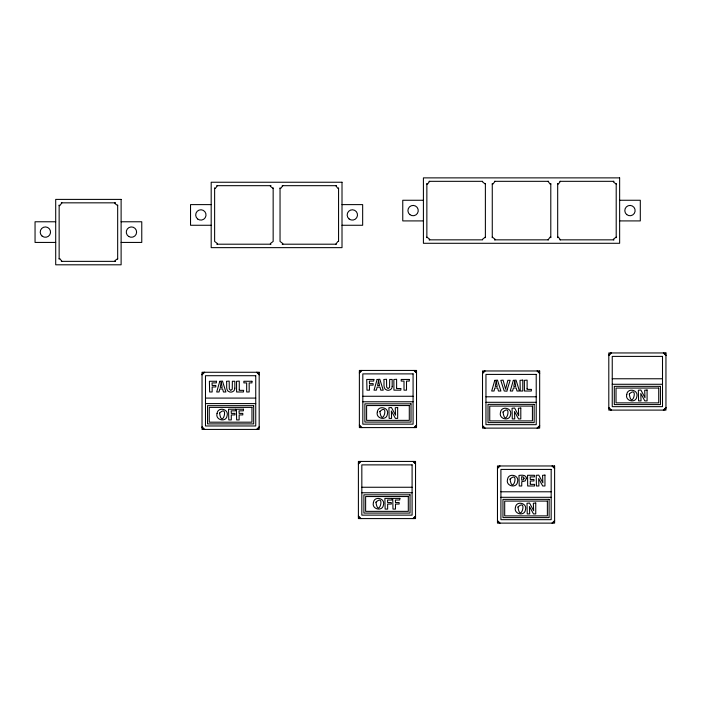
<?xml version="1.0" encoding="UTF-8"?>
<svg xmlns="http://www.w3.org/2000/svg" width="701" height="701" viewBox="0 0 701 701"><rect width="100%" height="100%" fill="white"/><g stroke="black" fill="none" stroke-linecap="round" stroke-linejoin="round"><path stroke-width="1.05" d="M202.037 374.334L204.105 372.266M202.037 374.851L204.622 372.266M256.601 429.415L259.186 426.83M257.118 429.415L259.186 427.347M359.376 372.511L361.444 370.443M359.376 373.028L361.953 370.443M358.395 463.501L360.454 461.433M358.395 464.018L360.971 461.433M413.94 427.592L416.525 425.008M414.457 427.592L416.525 425.525M482.516 373.037L484.575 370.969M482.516 373.554L485.092 370.969M412.959 518.582L415.535 515.997M413.476 518.582L415.535 516.514M608.801 355.021L610.869 352.954M608.801 355.538L611.386 352.954M537.08 428.118L539.665 425.542M497.465 468.04L499.524 465.972M537.597 428.118L539.665 426.059M497.465 468.557L500.041 465.972M663.365 410.103L665.95 407.518M663.882 410.103L665.95 408.035M552.029 523.121L554.614 520.536M552.546 523.121L554.614 521.053M429.03 181.322L482.63 181.322L482.63 182.015L485.381 184.083M494.433 181.322L548.629 181.322M559.845 181.322L614.032 181.322M426.856 184.083L427.549 184.083L429.617 181.322M492.268 184.083L492.961 184.083L495.02 181.322M550.793 184.083L550.101 184.083L548.042 181.322M557.681 184.083L558.364 184.083L560.432 181.322M616.205 184.083L613.445 182.015L613.445 181.322M216.793 185.677L270.989 185.677M282.205 185.677L336.392 185.677M214.629 188.438L215.321 188.438L217.38 185.677M273.153 188.438L270.402 186.37L270.402 185.677M280.041 188.438L280.724 188.438L282.792 185.677M338.565 188.438L337.873 188.438L335.805 185.677M423.413 200.258L402.76 200.258L402.76 220.911L423.413 220.911M619.64 200.258L640.302 200.258L640.302 220.911L619.64 220.911M61.32 202.834L115.507 202.834M211.185 204.613L190.532 204.613L190.532 225.266L211.185 225.266M342.009 204.613L362.662 204.613L362.662 225.266L342.009 225.266M59.147 205.595L59.839 205.595L61.898 202.834M117.672 205.595L114.92 203.527L114.92 202.834M55.703 221.77L35.05 221.77L35.05 242.432L55.703 242.432M121.115 221.77L141.768 221.77L141.768 242.432L121.115 242.432M426.856 237.096L429.617 239.164L429.617 239.847M485.381 237.096L482.63 239.164L482.63 239.847L429.03 239.847M492.268 237.096L495.02 239.164L495.02 239.847M550.793 237.096L550.101 237.096L548.042 239.847M557.681 237.096L558.364 237.096L560.432 239.847M616.205 237.096L613.445 239.164L613.445 239.847M494.433 239.847L548.629 239.847M559.845 239.847L614.032 239.847M216.793 244.202L270.989 244.202M282.205 244.202L336.392 244.202M59.147 258.608L59.839 258.608L61.898 261.359M117.672 258.608L114.92 260.676L114.92 261.359M61.32 261.359L115.507 261.359M612.245 378.768L662.506 378.768M612.245 384.279L662.506 384.279M362.82 396.267L413.082 396.267M485.959 396.792L536.221 396.792M205.481 398.089L255.742 398.089M362.82 401.769L413.082 401.769M485.959 402.304L536.221 402.304M205.481 403.592L255.742 403.592M361.83 487.256L412.092 487.256M500.908 491.787L551.17 491.787M361.83 492.759L412.092 492.759M500.908 497.298L551.17 497.298M663.882 352.954L665.95 355.021M663.365 352.954L665.95 355.538M537.597 370.969L539.665 373.037M537.08 370.969L539.665 373.554M552.546 465.972L554.614 468.04M552.029 465.972L554.614 468.557M414.457 370.443L416.525 372.511M413.94 370.443L416.525 373.028M413.476 461.433L415.535 463.501M412.959 461.433L415.535 464.018M257.118 372.266L259.186 374.334M256.601 372.266L259.186 374.851M608.801 407.518L611.386 410.103M608.801 408.035L610.869 410.103M482.516 425.542L485.092 428.118M482.516 426.059L484.575 428.118M497.465 520.536L500.041 523.121M497.465 521.053L499.524 523.121M359.376 425.008L361.953 427.592M359.376 425.525L361.436 427.592M358.395 515.997L360.971 518.582M358.395 516.514L360.454 518.582M202.037 426.83L204.622 429.415M202.037 427.347L204.105 429.415M616.205 183.496L616.205 237.683M557.681 183.496L557.681 237.683M550.793 183.496L550.793 237.683M492.268 183.496L492.268 237.683M485.381 183.496L485.381 237.683M426.856 183.496L426.856 237.683M338.565 187.85L338.565 241.451L337.873 241.451L335.805 244.202M282.792 244.202L282.792 243.519L280.041 241.451L280.041 187.85M273.153 187.85L273.153 241.451L270.402 243.519L270.402 244.202M217.38 244.202L217.38 243.519L214.629 241.451L214.629 187.85M117.672 205.007L117.672 259.195M59.147 205.007L59.147 259.195M239.269 389.414L239.216 390.352L243.633 390.352L243.44 391.982L236.605 391.982L236.526 381.318L239.269 381.099L239.269 389.414M396.608 387.592L396.547 388.529L400.963 388.529L400.77 390.159L393.936 390.159L393.857 379.495L396.608 379.276L396.608 387.592M527.117 388.45L527.056 389.388L531.481 389.388L531.288 391.018L524.444 391.018L524.366 380.354L527.117 380.135L527.117 388.45M530.307 483.418L530.245 484.365L534.697 484.365L534.504 485.986L527.678 485.986L527.546 475.287L534.434 475.287L534.434 476.908L530.193 476.908L530.307 479.449L533.96 479.449L533.96 480.974L530.307 480.974L530.307 483.418M217.047 413.441C215.005 420.223 226.362 422.764 227.115 415.711C229.157 408.928 217.809 406.387 217.047 413.441M377.331 411.908C375.289 418.69 386.645 421.231 387.399 414.177C389.441 407.395 378.093 404.854 377.331 411.908M373.396 502.608C371.355 509.382 382.711 511.923 383.465 504.869C385.515 498.087 374.159 495.554 373.396 502.608M500.47 412.433C498.429 419.216 509.785 421.757 510.538 414.703C512.58 407.921 501.224 405.388 500.47 412.433M507.498 479.502C505.456 486.284 516.812 488.825 517.566 481.771C519.607 474.989 508.26 472.448 507.498 479.502M515.419 507.436C513.377 514.21 524.734 516.751 525.487 509.706C527.529 502.915 516.173 500.383 515.419 507.436M626.755 394.418C624.722 401.191 636.07 403.741 636.832 396.687C638.874 389.896 627.518 387.364 626.755 394.418M234.835 388.17C235.063 390.869 232.215 392.604 229.779 392.025C224.995 390.851 227.343 384.665 226.476 381.318L229.183 381.09L229.306 388.994L230.743 390.404L232.259 389.221L232.364 381.274L234.835 381.274L234.835 388.17M392.174 386.347C392.394 389.046 389.546 390.781 387.11 390.203C382.334 389.029 384.674 382.842 383.806 379.495L386.523 379.267L386.645 387.171L388.074 388.582L389.59 387.39L389.703 379.451L392.174 379.451L392.174 386.347M526.425 478.24L525.137 480.921L521.746 481.753L521.746 485.986L519.239 485.986L518.968 475.444C521.579 475.059 526.153 474.656 526.425 478.24M219.597 413.038C221.945 429.844 229.472 403.61 219.597 413.038M379.881 411.505C382.229 428.311 389.756 402.076 379.881 411.505M375.955 502.205C378.295 519.012 385.822 492.768 375.955 502.205M503.02 412.039C505.368 428.846 512.895 402.602 503.02 412.039M510.048 479.098C512.396 495.905 519.923 469.67 510.048 479.098M517.969 507.033C520.317 523.84 527.844 497.596 517.969 507.033M629.314 394.015C631.654 410.821 639.181 384.577 629.314 394.015M216.548 381.274L216.355 382.904L212.044 382.904L212.149 385.445L215.812 385.445L215.812 386.961L212.149 386.961L212.149 391.982L209.643 391.982L209.397 381.274L216.548 381.274M235.685 409.218L235.492 410.847L231.181 410.847L231.286 413.388L234.949 413.388L234.949 414.913L231.286 414.913L231.286 419.925L228.789 419.925L228.535 409.218L235.685 409.218M243.536 409.218L243.343 410.847L239.032 410.847L239.137 413.388L242.8 413.388L242.8 414.913L239.137 414.913L239.137 419.925L236.631 419.925L236.386 409.218L243.536 409.218M373.878 379.451L373.686 381.081L369.374 381.081L369.48 383.622L373.142 383.622L373.142 385.138L369.48 385.138L369.48 390.159L366.982 390.159L366.728 379.451L373.878 379.451M392.034 498.385L391.841 500.015L387.53 500.015L387.644 502.556L391.298 502.556L391.298 504.072L387.644 504.072L387.644 509.092L385.138 509.092L384.884 498.385L392.034 498.385M399.885 498.385L399.693 500.015L395.382 500.015L395.487 502.556L399.149 502.556L399.149 504.072L395.487 504.072L395.487 509.092L392.981 509.092L392.735 498.385L399.885 498.385M507.209 389.563L506.998 391.193L504.212 390.983L500.812 380.371L503.108 380.126L505.587 389.16L507.848 380.31L510.135 380.31L507.209 389.563M221.227 382.273L220.245 387.373L222.199 387.373L221.227 382.273M378.558 380.441L377.576 385.55L379.539 385.55L378.558 380.441M496.229 381.3L495.257 386.409L497.211 386.409L496.229 381.3M514.779 381.3L513.807 386.409L515.761 386.409L514.779 381.3M219.772 381.318L216.688 391.982L219.019 391.982L219.825 388.932L222.62 388.932L223.453 391.982L225.888 391.982L222.471 381.099L219.772 381.318M377.112 379.495L374.019 390.159L376.349 390.159L377.156 387.11L379.96 387.11L380.783 390.159L383.228 390.159L379.811 379.276L377.112 379.495M494.783 380.354L491.69 391.018L494.03 391.018L494.836 387.968L497.631 387.968L498.455 391.018L500.9 391.018L497.482 380.135L494.783 380.354M513.334 380.354L510.24 391.018L512.58 391.018L513.386 387.968L516.181 387.968L517.005 391.018L519.45 391.018L516.032 380.135L513.334 380.354M524.05 478.292L523.445 479.773L521.746 480.246L521.632 476.715L523.463 477.048L524.05 478.292M397.66 407.5L395.259 407.737L395.557 415.194L391.456 407.518L388.915 407.728L389.151 418.392L391.596 418.392L391.368 410.988L395.408 418.392L397.66 418.392L397.66 407.5M647.084 390.001L644.683 390.247L644.981 397.695L640.889 390.028L638.348 390.238L638.585 400.902L641.021 400.902L640.793 393.498L644.832 400.902L647.084 400.902L647.084 390.001M520.799 408.026L518.389 408.271L518.696 415.719L514.595 408.043L512.054 408.262L512.291 418.926L514.736 418.926L514.508 411.513L518.547 418.926L520.799 418.926L520.799 408.026M544.957 475.094L542.548 475.331L542.854 482.787L538.754 475.112L536.212 475.331L536.449 485.986L538.894 485.986L538.666 478.581L542.697 485.986L544.957 485.986L544.957 475.094M535.748 503.02L533.338 503.265L533.645 510.714L529.544 503.046L527.003 503.257L527.24 513.921L529.684 513.921L529.457 506.516L533.496 513.921L535.748 513.921L535.748 503.02M522.78 380.135L520.037 380.354L520.265 391.018L522.78 391.018L522.78 380.135M619.64 177.879L423.413 177.879L423.413 243.291L619.64 243.291L619.64 177.879M342.009 182.242L211.185 182.242L211.185 247.646L342.009 247.646L342.009 182.242M121.115 199.399L55.703 199.399L55.703 264.803L121.115 264.803L121.115 199.399M665.95 352.954L608.801 352.954L608.801 410.103L665.95 410.103L665.95 352.954M662.506 356.397L612.245 356.397L612.245 406.659L662.506 406.659L662.506 356.397M416.525 370.443L359.376 370.443L359.376 427.592L416.525 427.592L416.525 370.443M539.665 370.969L482.516 370.969L482.516 428.118L539.665 428.118L539.665 370.969M259.186 372.266L202.037 372.266L202.037 429.415L259.186 429.415L259.186 372.266M413.082 373.887L362.82 373.887L362.82 424.149L413.082 424.149L413.082 373.887M536.221 374.413L485.959 374.413L485.959 424.675L536.221 424.675L536.221 374.413M255.742 375.71L205.481 375.71L205.481 425.971L255.742 425.971L255.742 375.71M409.288 379.451L401.191 379.451L401.191 381.081L404.004 381.081L404.004 390.159L406.51 390.159L406.51 381.081L409.288 381.081L409.288 379.451M251.957 381.274L243.86 381.274L243.86 382.904L246.664 382.904L246.664 391.982L249.17 391.982L249.17 382.904L251.957 382.904L251.957 381.274M660.438 386.347L614.313 386.347L614.313 404.591L660.438 404.591L660.438 386.347M658.721 388.065L616.03 388.065L616.03 402.873L658.721 402.873L658.721 388.065M411.014 403.837L364.879 403.837L364.879 422.081L411.014 422.081L411.014 403.837M534.153 404.363L488.019 404.363L488.019 422.615L534.153 422.615L534.153 404.363M409.296 405.555L366.605 405.555L366.605 420.363L409.296 420.363L409.296 405.555M253.683 405.66L207.549 405.66L207.549 423.903L253.683 423.903L253.683 405.66M532.427 406.089L489.745 406.089L489.745 420.889L532.427 420.889L532.427 406.089M251.957 407.386L209.266 407.386L209.266 422.186L251.957 422.186L251.957 407.386M415.535 461.433L358.395 461.433L358.395 518.582L415.535 518.582L415.535 461.433M412.092 464.877L361.83 464.877L361.83 515.139L412.092 515.139L412.092 464.877M554.614 465.972L497.465 465.972L497.465 523.121L554.614 523.121L554.614 465.972M551.17 469.416L500.908 469.416L500.908 519.678L551.17 519.678L551.17 469.416M410.032 494.827L363.898 494.827L363.898 513.071L410.032 513.071L410.032 494.827M408.306 496.545L365.624 496.545L365.624 511.353L408.306 511.353L408.306 496.545M549.102 499.366L502.967 499.366L502.967 517.61L549.102 517.61L549.102 499.366M547.376 501.084L504.694 501.084L504.694 515.892L547.376 515.892L547.376 501.084M409.848 214.611A5.161 5.161 0 0 0 418.19 211.378A5.161 5.161 0 0 0 411.224 205.77A5.161 5.161 0 0 0 409.848 214.611M626.738 214.611A5.161 5.161 0 0 0 635.071 211.378A5.161 5.161 0 0 0 628.105 205.77A5.161 5.161 0 0 0 626.738 214.611M197.621 218.966A5.161 5.161 0 0 0 205.963 215.733A5.161 5.161 0 0 0 198.996 210.125A5.161 5.161 0 0 0 197.621 218.966M349.098 218.966A5.161 5.161 0 0 0 357.44 215.733A5.161 5.161 0 0 0 350.465 210.125A5.161 5.161 0 0 0 349.098 218.966M128.747 236.509A5.161 5.161 0 0 0 136.607 232.233A5.161 5.161 0 0 0 128.975 227.562A5.161 5.161 0 0 0 128.747 236.509M42.139 236.123A5.161 5.161 0 0 0 50.481 232.89A5.161 5.161 0 0 0 43.515 227.282A5.161 5.161 0 0 0 42.139 236.123"/></g></svg>
